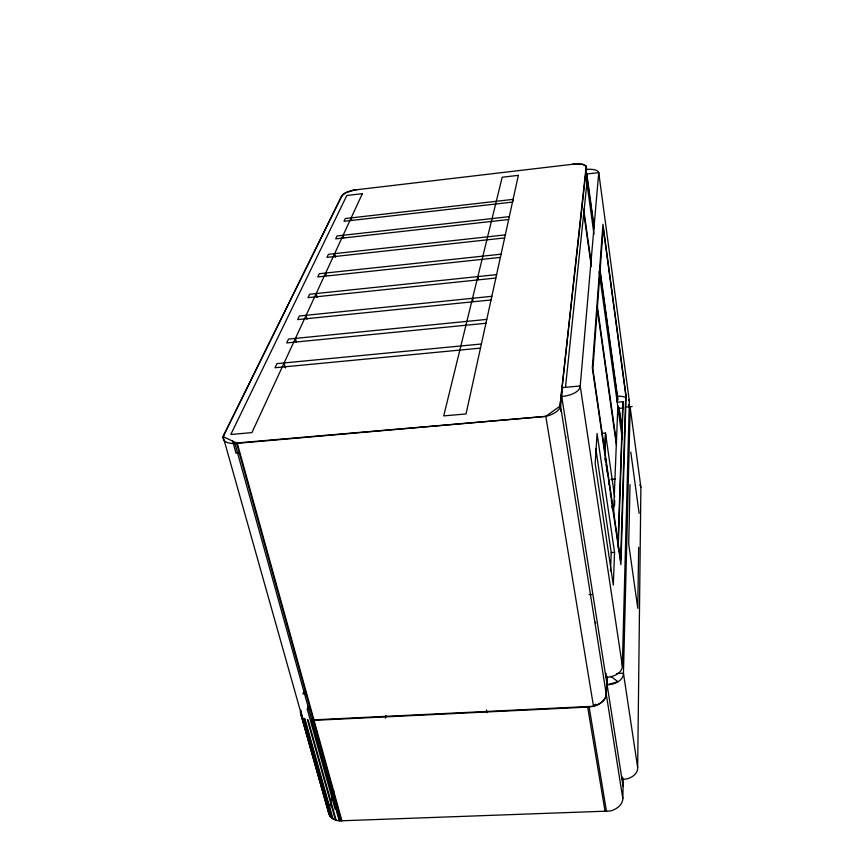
<?xml version="1.0" encoding="UTF-8"?>
<svg xmlns="http://www.w3.org/2000/svg" width="864" height="864" viewBox="0 0 864 864"><rect width="100%" height="100%" fill="white"/><g stroke="black" fill="none" stroke-linecap="round" stroke-linejoin="round"><path stroke-width="1.3" d="M622.08 776.92L622.015 779.414A14.515 10.454 -6.3 0 0 637.664 767.567L640.894 487.296L630.191 407.43A13.478 6.75 -7.4 0 0 628.322 404.654M630.029 484.639L628.722 544.115L637.783 608.267L638.658 547.312M224.305 434.03L223.106 436.612A18.727 8.716 -15.6 0 0 234.652 443.502L236.585 443.318L341.248 820.8L610.135 811.015A16.589 12.247 -7.2 0 0 622.814 798.552L623.29 778.259M630.191 407.43L623.452 673.186L637.664 767.567M606.085 673.315L605.923 677.333L608.062 677.214A15.12 9.947 -7.2 0 0 622.339 665.766L629.359 401.209L598.752 172.627A14.612 5.206 -8.6 0 0 586.192 169.387M618.019 544.072L622.901 401.771M618.181 548.078L623.16 401.749L617.22 402.268L617.468 396.198A13.511 6.707 -7.4 0 1 625.612 397.408M614.552 552.344L613.321 585.101L595.188 463.644L597.078 433.512L614.552 552.344L611.237 552.571L610.481 570.91M614.52 505.764L614.725 500.558M606.787 682.387L606.29 694.375A17.302 11.653 -8 0 1 592.92 706.493L587.671 707.087L605.102 811.555M613.516 514.404L617.836 406.706M616.475 673.553L623.452 673.186A15.077 10.022 -6.9 0 1 618.851 681.221L617.209 682.247A15.077 10.022 -6.9 0 1 607.09 684.774L607.414 676.717M618.181 406.026L618.084 408.467L623.743 407.981M605.642 434.138L604.595 454L605.48 433.058L601.495 433.382M561.632 396.436L563.998 396.22A16.762 8.122 -8.7 0 0 580.219 385.992L598.752 172.627L585.673 174.15L593.978 234.187M341.248 820.8C335.545 821.372 327.488 817.344 328.72 810.378L333.796 790.873M565.488 387.245L587.282 179.658M560.66 406.08L562.594 387.569L580.219 385.992M300.704 710.273L300.413 712.584L328.817 813.402M341.539 196.366C344.898 191.408 351.853 190.436 357.404 189.518M385.376 718.178L385.981 715.543M335.092 809.093L307.292 709.312L308.07 706.73M300.672 713.524L300.661 710.651L330.577 816.934M303.793 691.33L302.994 693.9L305.575 693.76M236.552 443.394L545.821 416.372A19.267 9.526 -9.2 0 0 559.796 408.013L586.418 167.357L586.084 166.126L582.8 164.311L572.778 164.106M223.754 435.132L341.809 195.804M330.048 816.221L223.106 436.612L342.101 195.34L345.956 192.629L355.45 189.778M595.415 704.171L593.449 706.018A17.302 11.653 -8 0 0 605.696 696.73L606.312 694.04M545.821 416.372L593.492 706.277L311.785 719.95L234.824 443.135L545.821 416.372L560.531 405.756L622.814 798.552M607.09 684.774L618.03 681.739L610.675 676.339M353.473 190.123L576.85 163.76L583.103 164.43L586.181 166.298L560.002 406.091L560.844 411.415M509.306 216.637L337.046 235.969L335.686 238.864L508.68 219.51M505.31 234.878L328.406 254.318L326.97 257.375L504.641 237.913M501.077 254.178L319.28 273.715L317.758 276.944L500.375 257.396M496.595 274.622L309.625 294.235L308.016 297.659L495.85 278.035M491.843 296.32L299.387 315.986L297.67 319.615L491.044 299.948M486.778 319.399L288.511 339.077L286.697 342.932L485.935 323.255M481.388 343.991L276.944 363.636L275.011 367.751L480.492 348.106M626.821 406.998L632.146 406.534M238.637 452.974L236.012 453.2L232.535 440.716M611.312 479.434L615.341 479.12M611.204 479.639L615.179 479.326M589.054 594.605L591.667 594.443M307.292 709.312L309.852 709.182M314.064 720.338L589.14 707.011L606.506 811.501M223.106 436.612L237.298 443.329L341.906 820.778M304.841 718.708L332.953 818.899M304.193 718.308L332.327 818.478M300.51 711.85L328.612 811.642M300.953 714.528L329.108 814.46M308.081 719.906L336.118 820.217M307.411 719.723L335.459 820.012M311.947 720.371L339.865 820.768M311.267 720.338L339.206 820.724M284.116 362.956L285.39 368.01M295.466 338.386L296.384 342.101M306.137 315.295L307.076 319.205M316.192 293.544L317.088 297.367M325.674 273.024L326.246 275.519M334.627 253.638L335.459 257.299M343.116 235.289L343.688 237.881M351.151 217.89L351.702 220.428M486.508 710.057L487.048 712.692M472.543 298.296L472.997 300.78M477.857 276.588L478.332 279.202M595.426 622.145L595.62 623.387M565.596 436.374L565.769 437.454M561.697 396.436L623.095 786.272M580.165 385.668L622.339 665.766M595.793 448.481L611.237 552.571M605.167 457.963L605.556 460.609M606.128 464.584L606.517 467.219M606.895 469.865L607.284 472.511M608.623 481.766L609.012 484.412M610.362 493.657L610.74 496.303M611.323 500.267L611.701 502.913M612.09 505.559L612.479 508.205M605.156 458.87L605.545 461.506M612.068 506.326L612.446 508.972M605.48 433.058L614.639 496.627M619.078 409.849L621.54 427.226M583.664 209.185L591.365 263.93M597.37 306.666L616.518 442.876M583.61 211.831L591.322 266.566M596.948 306.623L616.486 445.478M586.084 166.126L586.732 170.294M586.742 173.394L594.292 228.096M599.994 269.449L617.987 399.902M619.056 407.711L622.566 433.102M586.386 173.189L589.302 194.27M589.669 196.927L592.78 219.521M593.147 222.178L594.065 228.82M600.113 272.657L617.404 397.958M599.141 271.534L622.274 438.804M630.785 452.066L639.112 513.281M639.738 484.985A13.1 7.193 -6.9 0 1 640.289 485.719M640.678 486.486A13.1 7.193 -6.9 0 1 640.894 487.296M628.765 399.74A13.511 6.707 -7.4 0 1 629.359 401.209M625.752 395.086L620.611 560.164L592.877 369.166L603.202 227.977L625.752 395.086M626.098 396.025L620.924 564.678L592.315 367.837L602.942 224.273L626.098 396.025M518.357 175.349L466.052 413.942L443.718 415.897L502.2 177.239L518.357 175.349M513.14 199.368L512.536 202.09L343.991 221.303L345.276 218.56L513.14 199.368M362.351 193.666L251.91 432.626L230.796 434.473L346.831 195.48L362.351 193.666"/></g></svg>
